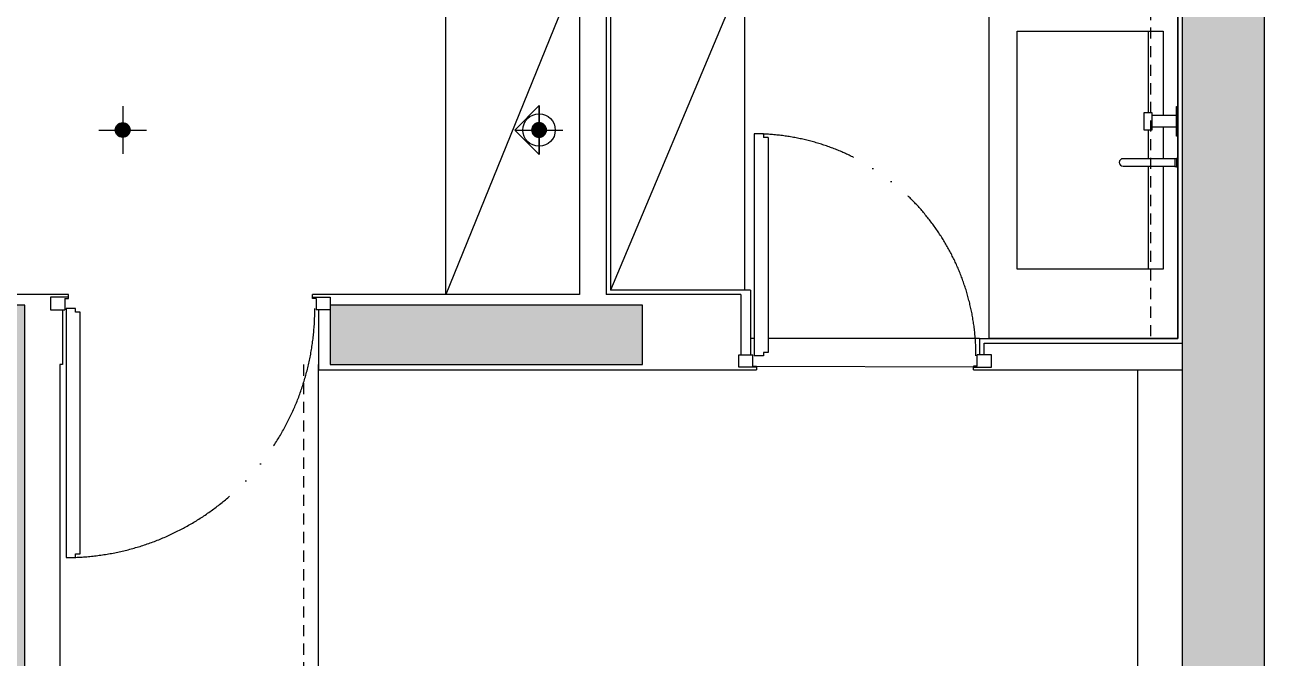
# Model space of a CAD drawing. Header units: millimetres. Extents: x 0 to 460316, y -63250 to 103204.
# Drawn here: x 221761 to 225928, y 90954 to 93082 of the extents above; entities that cross this region are included whole.
import ezdxf
from ezdxf.enums import TextEntityAlignment as Align

# ---------------------------------------------------------------- set-up
doc = ezdxf.new("R2010")
doc.units = ezdxf.units.MM
doc.header["$LTSCALE"] = 25
doc.linetypes.add('ACAD_ISO05W100', pattern=[33, 24, -3, 0, -3, 0, -3])
doc.linetypes.add('HID', pattern=[2.5, 1.5, -1])
for name, color, linetype in [('06-LIGHT', 4, 'Continuous'), ('2-con', 2, 'Continuous'), ('ac-door', 30, 'Continuous'), ('ac-furniture', 152, 'Continuous'), ('ac-Ref', 8, 'Continuous'), ('ac-wall-fin', 3, 'Continuous'), ('BATH', 4, 'Continuous'), ('CEIL-LIGHT', 7, 'Continuous'), ('CO-BATH', 6, 'Continuous'), ('FORM(YOURNAME)-11', 1, 'Continuous'), ('RC-LIGHT', 7, 'Continuous')]:
    doc.layers.add(name, color=color, linetype=linetype)
doc.styles.add('YOURNAME', font='HY울릉도M.TTF')

# ---------------------------------------------------------------- blocks, each defined once
blk = doc.blocks.new('1')
at = {"linetype": 'Continuous'}
h = blk.add_hatch(color=4, dxfattribs=at)
h.dxf.hatch_style = 1
edge = h.paths.add_edge_path()
edge.add_arc((11539653.5, -14273503.8), 37.5, 0, 360)
at = {"color": 1, "linetype": 'Continuous'}
for p, q in [((11539653.5, -14273637.1), (11539653.5, -14273370.5)), ((11539520.2, -14273503.8), (11539786.8, -14273503.8))]:
    blk.add_line(p, q, dxfattribs=at)
at = {"color": 4, "linetype": 'Continuous'}
for radius in [41.5, 37.5]:
    blk.add_circle((11539653.5, -14273503.8), radius, dxfattribs=at)
blk = doc.blocks.new('SPO')
at = {"color": 4}
for p, q in [((48203.9, -33662.9), (48122, -33744.8)), ((48285.8, -33744.8), (48203.9, -33662.9)), ((48285.8, -33744.8), (48122, -33744.8))]:
    blk.add_line(p, q, dxfattribs=at)
blk.add_circle((48203.9, -33744.8), 54.6, dxfattribs=at)
at = {"layer": 'RC-LIGHT', "xscale": -0.6024096385271789, "yscale": 0.6024096385271789, "zscale": 0.6024096385271789, "rotation": 180}
blk.add_blockref('1', (-6903394.6, -8632241), dxfattribs=at)
blk = doc.blocks.new('A$C43c8e90a')
at = {"layer": 'ac-Ref'}
h = blk.add_hatch(color=256, dxfattribs=at)
h.dxf.hatch_style = 1
h.paths.add_polyline_path([(6388.4, 12355.1), (5843.4, 12355.1), (5843.4, 13365.1), (6408.4, 13365.1), (6408.4, 13565.1), (5643.4, 13565.1), (5643.4, 12155.1), (6118.4, 12155.1), (6118.4, 8981.7), (6388.4, 8981.7)])
h.paths.add_polyline_path([(9278.4, 11521.7), (9278.4, 13766.7), (9048.4, 13766.7), (9048.4, 13365.1), (9088.4, 13365.1), (9088.4, 9190.1), (7318.4, 9190.1), (7318.4, 8981.7), (9278.4, 8981.7)])
h.paths.add_polyline_path([(13256.4, 11394.7), (13523.4, 11394.7), (13523.4, 11595.6), (13258.4, 11595.6), (13258.4, 12366.7), (12390.4, 12366.7), (12390.4, 12166.7), (13080.4, 12166.7), (13080.4, 9191.7), (12268.4, 9191.7), (12268.4, 9056.7), (13263.4, 9056.7), (13263.4, 9256.7), (13256.4, 9256.7)])
h.paths.add_polyline_path([(15023.4, 13621.7), (14048.4, 13621.7), (14048.4, 13421.7), (14823.4, 13421.7), (14823.4, 12631.7), (14188.4, 12631.7), (14188.4, 11595.6), (14103.4, 11595.6), (14103.4, 11394.7), (14738.4, 11394.7), (14738.4, 9256.7), (14738.4, 9056.7), (14748.4, 9056.7), (14748.4, 4116.7), (13961.4, 4116.7), (13961.4, 3924.7), (14914.4, 3924.7), (14914.4, 2844.7), (14024.4, 2844.7), (14024.4, 2644.7), (15023.4, 2644.7)])
h.paths.add_polyline_path([(11190.4, 12366.7), (10665.4, 12366.7), (10665.4, 11521.7), (10940.4, 11521.7), (10940.4, 12166.7), (11190.4, 12166.7)])
h.paths.add_polyline_path([(12933.4, 7896.7), (11883.4, 7896.7), (11883.4, 7696.7), (12933.4, 7696.7)])
h.paths.add_polyline_path([(10856.4, 7896.7), (10646.4, 7896.7), (10646.4, 3924.7), (11261.4, 3924.7), (11261.4, 4116.7), (10856.4, 4116.7)])
h.paths.add_polyline_path([(10936.4, 2844.7), (10736.4, 2844.7), (10736.4, 2274.7), (10936.4, 2274.7)])
h.paths.add_polyline_path([(6216.4, 3944.7), (6846.4, 3944.7), (6846.4, 4144.7), (6128.4, 4144.7), (6128.4, 7599.7), (5938.4, 7599.7), (5938.4, 2659.7), (5923.4, 2659.7), (5923.4, 2459.7), (6016.4, 2459.7), (6016.4, 2274.7), (6936.4, 2274.7), (6936.4, 2474.7), (6216.4, 2474.7)])
h.paths.add_polyline_path([(2923.4, 7399.7), (5008.4, 7399.7), (5008.4, 7599.7), (2958.4, 7599.7), (2958.4, 9764.7), (4558.4, 9764.7), (4558.4, 8364.7), (4758.4, 8364.7), (4758.4, 10361.7), (5178.4, 10361.7), (5178.4, 10561.7), (4558.4, 10561.7), (4558.4, 9934.7), (2723.4, 9934.7), (2723.4, 2459.7), (3343.4, 2459.7), (3343.4, 2659.7), (2923.4, 2659.7)])
h = blk.add_hatch(color=256, dxfattribs=at)
h.dxf.hatch_style = 1
h.paths.add_polyline_path([(15023.4, 13621.7), (14048.4, 13621.7), (14048.4, 13421.7), (14823.4, 13421.7), (14823.4, 12631.7), (14188.4, 12631.7), (14188.4, 11595.6), (14103.4, 11595.6), (14103.4, 11394.7), (14738.4, 11394.7), (14738.4, 9256.7), (14048.4, 9256.7), (14048.4, 9056.7), (14748.4, 9056.7), (14748.4, 4116.7), (13961.4, 4116.7), (13961.4, 3924.7), (14914.4, 3924.7), (14914.4, 2844.7), (14024.4, 2844.7), (14024.4, 2644.7), (15023.4, 2644.7)])
at = {"layer": '06-LIGHT', "color": 10, "linetype": 'HID'}
for p, q in [((14641.3, 9016.7), (14641.3, 7783.7)), ((11793.3, 7696.7), (11793.3, 4116.7))]:
    blk.add_line(p, q, dxfattribs=at)
at = {"layer": '2-con'}
for points in [[(14048.4, 13421.7), (14048.4, 13621.7), (15023.4, 13621.7), (15023.4, 2644.7), (14024.4, 2644.7), (14024.4, 2844.7), (14914.4, 2844.7), (14914.4, 3924.7), (13961.4, 3924.7), (13961.4, 4116.7), (14748.4, 4116.7), (14748.4, 9056.7), (14048.4, 9056.7), (14048.4, 9256.7), (14738.4, 9256.7), (14738.4, 11394.7), (14103.4, 11394.7), (14103.4, 11595.6), (14188.4, 11595.6), (14188.4, 12631.7), (14823.4, 12631.7), (14823.4, 13421.7)], [(12933.4, 7696.7), (12933.4, 7896.7), (11883.4, 7896.7), (11883.4, 7696.7)]]:
    blk.add_lwpolyline(points, close=True, dxfattribs=at)
blk.add_lwpolyline([(10646.4, 7896.7), (10646.4, 3924.7), (11261.4, 3924.7), (11261.4, 4116.7), (10856.4, 4116.7), (10856.4, 7896.7), (10646.4, 7896.7)], dxfattribs=at)
at = {"layer": 'ac-door'}
for p, q in [((13340.4, 8471.7), (13308.4, 8471.7)), ((13308.4, 8471.7), (13308.4, 7725.7)), ((13340.4, 8471.7), (13340.4, 8459.7)), ((13355.4, 8459.7), (13340.4, 8459.7)), ((13355.4, 8459.7), (13355.4, 7737.7)), ((11003.3, 7922.7), (10943.4, 7922.7)), ((10943.4, 7922.7), (10943.4, 7880.7)), ((10991.3, 7918.7), (11003.3, 7918.7)), ((10991.3, 7918.7), (10991.3, 7880.7)), ((11003.3, 7918.7), (11003.3, 7922.7)), ((11823.6, 7918.7), (11823.6, 7922.7)), ((11823.6, 7922.7), (11883.4, 7922.7)), ((11835.6, 7918.7), (11823.6, 7918.7)), ((11835.6, 7918.7), (11835.6, 7880.7)), ((11883.4, 7922.7), (11883.4, 7880.7)), ((10943.4, 7880.7), (10991.3, 7880.7)), ((11883.4, 7880.7), (11835.6, 7880.7)), ((13256.6, 7687.7), (13256.6, 7729.7)), ((13256.6, 7729.7), (13304.4, 7729.7)), ((13304.4, 7691.7), (13304.4, 7729.7)), ((13340.4, 7725.7), (13308.4, 7725.7)), ((13340.4, 7737.7), (13340.4, 7725.7)), ((13355.4, 7737.7), (13340.4, 7737.7)), ((14058.4, 7691.7), (14058.4, 7729.7)), ((14106.3, 7729.7), (14058.4, 7729.7)), ((14106.3, 7687.7), (14106.3, 7729.7)), ((13316.4, 7687.7), (13256.6, 7687.7)), ((13304.4, 7691.7), (13316.4, 7691.7)), ((13316.4, 7691.7), (13316.4, 7687.7)), ((14058.4, 7691.7), (14046.4, 7691.7)), ((14046.4, 7691.7), (14046.4, 7687.7)), ((14046.4, 7687.7), (14106.3, 7687.7))]:
    blk.add_line(p, q, dxfattribs=at)
blk.add_lwpolyline([(10995.3, 7884.7), (10995.3, 7048.4), (11027.3, 7048.4), (11027.3, 7060.4), (11042.3, 7060.4), (11042.3, 7872.7), (11027.3, 7872.7), (11027.3, 7884.7)], close=True, dxfattribs=at)
at = {"layer": 'ac-furniture'}
for p, q in [((12270.9, 9036.7), (12270.9, 7931.7)), ((13275.9, 9016.7), (13275.9, 7946.7))]:
    blk.add_line(p, q, dxfattribs=at)
blk.add_lwpolyline([(14098.4, 9016.7), (14733.4, 9016.7), (14733.4, 7783.7), (14098.4, 7783.7)], close=True, dxfattribs=at)
at = {"layer": 'ac-Ref'}
for p, q in [((12720.9, 9036.7), (12272.3, 7931.7)), ((13275.9, 9016.7), (12825.9, 7946.7)), ((14193.4, 8016.7), (14193.4, 8816.7)), ((14193.4, 8816.7), (14683.4, 8816.7)), ((14633.4, 8816.7), (14633.4, 8543.5)), ((14683.4, 8816.7), (14683.4, 8533.5)), ((14728.4, 8533.5), (14645.9, 8533.5)), ((14633.4, 8484.5), (14633.4, 8388.4)), ((14728.4, 8494.5), (14645.9, 8494.5)), ((14683.4, 8494.5), (14683.4, 8388.4)), ((14633.4, 8363.4), (14633.4, 8016.7)), ((14683.4, 8363.4), (14683.4, 8016.7)), ((14683.4, 8016.7), (14193.4, 8016.7)), ((13308.4, 7783.7), (13296.4, 7783.7)), ((14066.4, 7783.7), (13355.4, 7783.7)), ((14046.4, 7687.7), (13316.4, 7689.7))]:
    blk.add_line(p, q, dxfattribs=at)
at = {"layer": 'ac-Ref', "linetype": 'ACAD_ISO05W100'}
for centre, radius, start, end in [((13308.4, 7725.7), 746, 0, 90), ((10995.3, 7884.7), 836.3, 270, 0)]:
    blk.add_arc(centre, radius, start, end, dxfattribs=at)
at = {"layer": 'ac-wall-fin'}
for p, q in [((12810.9, 9056.7), (12810.9, 7931.7)), ((12720.9, 9036.7), (12720.9, 7931.7)), ((11003.3, 7931.7), (10496.4, 7931.7)), ((11003.3, 7922.7), (11003.3, 7931.7)), ((12720.9, 7931.7), (11823.6, 7931.7)), ((11823.6, 7922.7), (11823.6, 7931.7)), ((13263.4, 7931.7), (12810.9, 7931.7)), ((13263.4, 7931.7), (13263.4, 7729.7)), ((10983.3, 7880.7), (10983.3, 7696.7)), ((11843.6, 7880.7), (11843.6, 7678.7)), ((14081.4, 7768.7), (14748.4, 7768.7)), ((14081.4, 7729.7), (14081.4, 7768.7)), ((10974.3, 7696.7), (10974.3, 4116.7)), ((10983.3, 7696.7), (10974.3, 7696.7)), ((11843.6, 7678.7), (13316.4, 7678.7)), ((13316.4, 7687.7), (13316.4, 7678.7)), ((14046.4, 7678.7), (14046.4, 7687.7)), ((14046.4, 7678.7), (14748.4, 7678.7)), ((14598.4, 4116.7), (14598.4, 7678.7))]:
    blk.add_line(p, q, dxfattribs=at)
at = {"layer": 'BATH'}
for p, q in [((12825.9, 9016.7), (12825.9, 7946.7)), ((14733.4, 7783.7), (14733.4, 9016.7)), ((13296.4, 7946.7), (12825.9, 7946.7)), ((13296.4, 7946.7), (13296.4, 7729.7)), ((14066.4, 7783.7), (14733.4, 7783.7)), ((14066.4, 7783.7), (14066.4, 7729.7))]:
    blk.add_line(p, q, dxfattribs=at)
at = {"layer": 'CEIL-LIGHT'}
blk.add_line((11843.3, 7696.7), (11843.3, 4116.7), dxfattribs=at)
at = {"layer": 'CO-BATH', "color": 8}
for points in [[(14645.9, 8543.5), (14645.9, 8484.5), (14619.5, 8484.5), (14619.5, 8543.5)], [(14733.4, 8563.5), (14733.4, 8464.5), (14728.4, 8464.5), (14728.4, 8563.5)]]:
    blk.add_lwpolyline(points, close=True, dxfattribs=at)
blk.add_lwpolyline([(14723.4, 8388.4), (14548.7, 8388.4, 1), (14548.7, 8363.4), (14723.4, 8363.4)], format="xyb", dxfattribs=at)
for points in [[(14723.4, 8389.4), (14728.4, 8389.4)], [(14728.4, 8390.4), (14733.4, 8390.4)]]:
    blk.add_lwpolyline(points, dxfattribs=at)
at = {"layer": 'CO-BATH', "color": 251}
for points in [[(14723.4, 8389.4), (14723.4, 8362.4), (14728.4, 8362.4)], [(14728.4, 8390.4), (14728.4, 8361.4), (14733.4, 8361.4), (14733.4, 8390.4)]]:
    blk.add_lwpolyline(points, dxfattribs=at)
at = {"layer": 'RC-LIGHT', "xscale": 0.6024096385271789, "yscale": 0.6024096385271789, "zscale": 0.6024096385271789, "rotation": 270}
blk.add_blockref('1', (8609681.8, 6960083.2), dxfattribs=at)
at = {"layer": 'RC-LIGHT', "rotation": 90}
blk.add_blockref('SPO', (-21159.3, -39719.2), dxfattribs=at)
at = {"layer": 'FORM(YOURNAME)-11', "color": 3, "style": 'YOURNAME'}
for tag, height, p in [('1', 112.6, (41267.9, 5868.1)), ('2', 112.6, (41267.9, 5707.2)), ('3', 112.6, (41267.9, 5385.4)), ('4', 112.6, (41267.9, 4902.8)), ('5', 128.7, (41267.9, 4323.6)), ('6', 128.7, (41267.9, 3760.4)), ('7', 128.7, (41267.9, 3197.3)), ('8', 128.7, (41267.9, 2634.2)), ('9', 128.7, (41267.9, 2071.1)), ('10', 128.7, (40205.3, 1524)), ('11', 128.7, (41267.9, 1507.9)), ('12', 128.7, (40205.3, 960.9)), ('13', 128.7, (41267.9, 960.9))]:
    blk.add_attdef(tag, text='', height=height, dxfattribs=at).set_placement(p, align=Align.MIDDLE_RIGHT)

msp = doc.modelspace()

# ---------------------------------------------------------------- block references
at = {"layer": 'ac-Ref'}
msp.add_blockref('A$C43c8e90a', (210904.25, 84244.02), dxfattribs=at)

doc.saveas('drawing.dxf')
